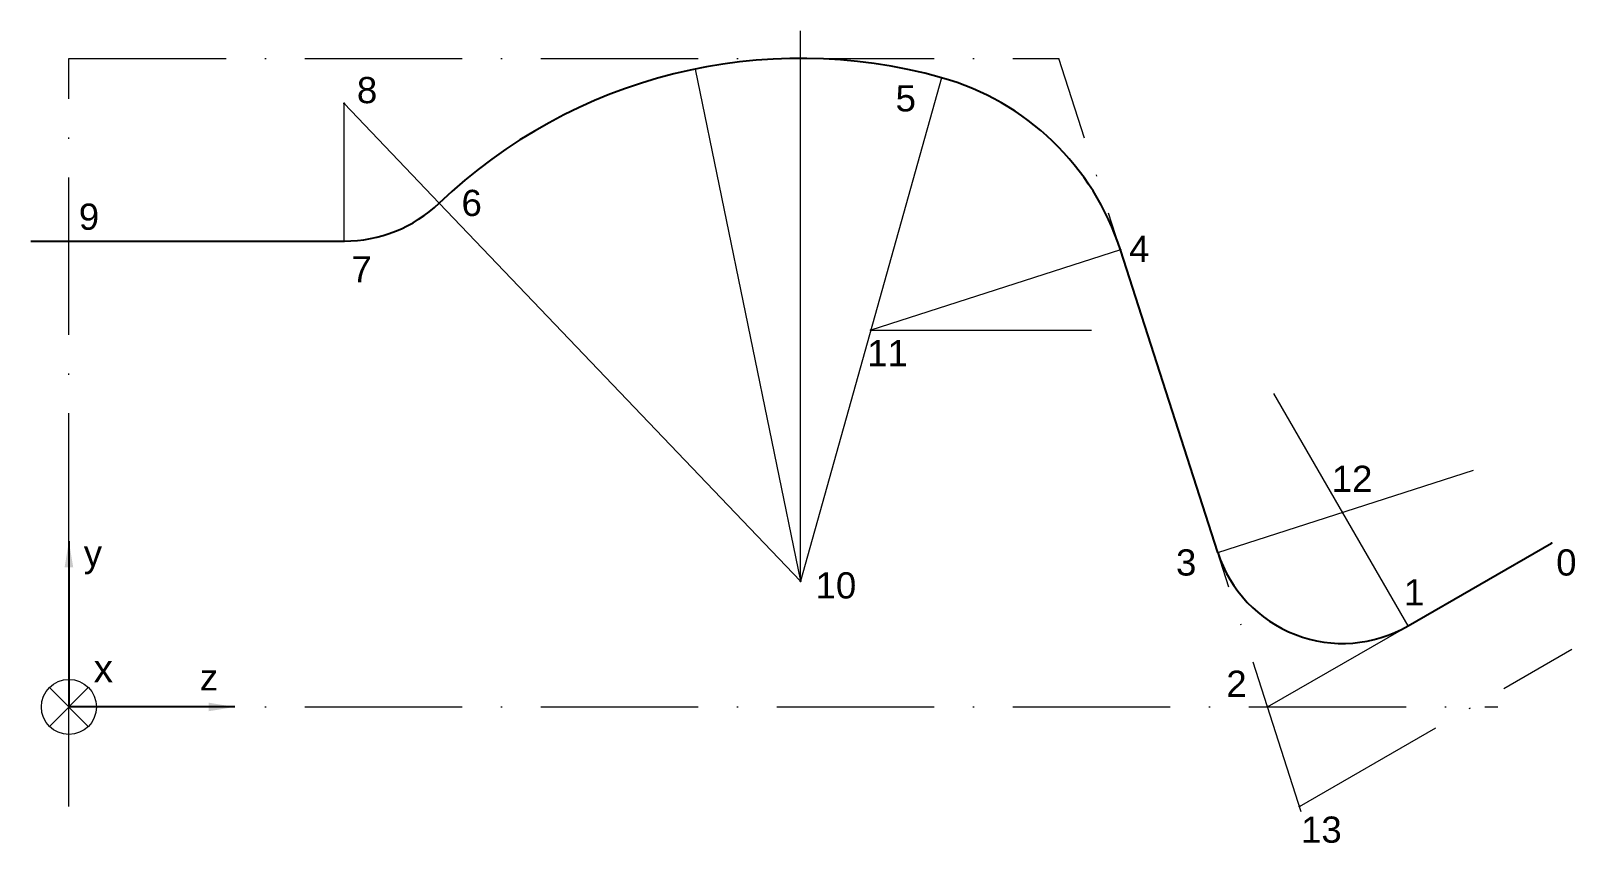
# Model space of a CAD drawing. Header units: millimetres. Extents: x -3 to 115, y -10 to 52.
import ezdxf

# ---------------------------------------------------------------- set-up
doc = ezdxf.new("R2010")
doc.units = ezdxf.units.MM
doc.linetypes.add('ACAD_ISO10W100', pattern=[18, 12, -2.95, 0.1, -2.95])
doc.layers.get('0').update_dxf_attribs({"lineweight": 25, "true_color": 0x000000})
for name, color, linetype, lineweight, true_color in [('koord', 1, 'Continuous', 13, 0xff0000), ('mass', 7, 'Continuous', 13, 0x000000), ('punkte', 94, 'Continuous', 25, 0x008000), ('strichpunkt', 7, 'ACAD_ISO10W100', 13, 0x000000)]:
    doc.layers.add(name, color=color, linetype=linetype, lineweight=lineweight, true_color=true_color)
doc.styles.get("Standard").update_dxf_attribs({"font": ''})
doc.styles.add('textstyle0', font='')
doc.styles.add('textstyle1', font='')
doc.styles.add('textstyle10', font='')
doc.styles.add('textstyle11', font='')
doc.styles.add('textstyle12', font='')
doc.styles.add('textstyle13', font='')
doc.styles.add('textstyle14', font='')
doc.styles.add('textstyle15', font='')
doc.styles.add('textstyle16', font='')
doc.styles.add('textstyle2', font='')
doc.styles.add('textstyle3', font='')
doc.styles.add('textstyle4', font='')
doc.styles.add('textstyle5', font='')
doc.styles.add('textstyle6', font='')
doc.styles.add('textstyle7', font='')
doc.styles.add('textstyle8', font='')
doc.styles.add('textstyle9', font='')
doc.styles.get('Standard').set_extended_font_data('txt')
doc.styles.get('textstyle0').set_extended_font_data('Nimbus Sans [UKWN]')
doc.styles.get('textstyle1').set_extended_font_data('Nimbus Sans [UKWN]')
doc.styles.get('textstyle10').set_extended_font_data('Nimbus Sans [UKWN]')
doc.styles.get('textstyle11').set_extended_font_data('Nimbus Sans [UKWN]')
doc.styles.get('textstyle12').set_extended_font_data('Nimbus Sans [UKWN]')
doc.styles.get('textstyle13').set_extended_font_data('Nimbus Sans [UKWN]')
doc.styles.get('textstyle14').set_extended_font_data('Nimbus Sans [UKWN]')
doc.styles.get('textstyle15').set_extended_font_data('Nimbus Sans [UKWN]')
doc.styles.get('textstyle16').set_extended_font_data('Nimbus Sans [UKWN]')
doc.styles.get('textstyle2').set_extended_font_data('Nimbus Sans [UKWN]')
doc.styles.get('textstyle3').set_extended_font_data('Nimbus Sans [UKWN]')
doc.styles.get('textstyle4').set_extended_font_data('Nimbus Sans [UKWN]')
doc.styles.get('textstyle5').set_extended_font_data('Nimbus Sans [UKWN]')
doc.styles.get('textstyle6').set_extended_font_data('Nimbus Sans [UKWN]')
doc.styles.get('textstyle7').set_extended_font_data('Nimbus Sans [UKWN]')
doc.styles.get('textstyle8').set_extended_font_data('Nimbus Sans [UKWN]')
doc.styles.get('textstyle9').set_extended_font_data('Nimbus Sans [UKWN]')
doc.dimstyles.get("Standard").update_dxf_attribs({"dimtxt": 2, "dimasz": 2, "dimexe": 1, "dimexo": 0.5, "dimgap": 0.5, "dimtad": 1, "dimtxsty": 'Standard', "dimcen": 2.5, "dimadec": 0, "dimazin": 0, "dimtfac": 1, "dimtmove": 0, "dimatfit": 3, "dimfxl": 1, "dimarcsym": 0})

msp = doc.modelspace()

# ---------------------------------------------------------------- linework, layer by layer
for p, q in [((-2.9, 35.55), (21, 35.55)), ((87.63, 11.79), (80.21, 34.89)), ((102.15, 6.19), (113.08, 12.5))]:
    msp.add_line(p, q)
for centre, radius, start, end in [((55.81, 9.6), 39.9, 74.3784, 133.684), ((61.17, 28.76), 20, 17.8304, 74.3784), ((21, 46.05), 10.5, 270, 313.684), ((97.15, 14.85), 10, 197.8304, 300)]:
    msp.add_arc(centre, radius, start, end)
at = {"layer": 'koord'}
for p, q in [((-1.48, 1.48), (1.48, -1.48)), ((-1.48, -1.48), (1.48, 1.48))]:
    msp.add_line(p, q, dxfattribs=at)
msp.add_circle((0, 0), 2.1, dxfattribs=at)
at = {"layer": 'mass'}
for p, q in [((55.81, 9.6), (55.81, 51.6)), ((47.76, 48.68), (55.81, 9.6)), ((66.55, 48.02), (55.81, 9.6)), ((28.25, 38.45), (21, 46.05)), ((21, 35.55), (21, 46.05)), ((28.25, 38.45), (55.81, 9.6)), ((80.21, 34.89), (61.17, 28.76)), ((61.17, 28.76), (78, 28.76)), ((102.15, 6.19), (91.91, 23.93)), ((87.63, 11.79), (107.13, 18.06))]:
    msp.add_line(p, q, dxfattribs=at)
at = {"layer": 'punkte'}
for p in [(66.55, 48.02), (21, 46.05), (28.25, 38.45), (0, 35.55), (21, 35.55), (80.21, 34.89), (61.17, 28.76), (97.15, 14.85), (87.63, 11.79), (113.08, 12.5), (55.81, 9.6), (102.15, 6.19), (91.43, 0), (93.87, -7.59)]:
    msp.add_point(p, dxfattribs=at)
at = {"layer": 'strichpunkt'}
for p, q in [((0, -7.59), (0, 49.5)), ((0, 49.5), (75.51, 49.5)), ((94, -8), (75.51, 49.5)), ((91.43, 0), (113.08, 12.5)), ((93.87, -7.59), (114.65, 4.41)), ((0, 0), (109, 0))]:
    msp.add_line(p, q, dxfattribs=at)

# ---------------------------------------------------------------- texts
at = {"layer": 'koord', "char_height": 2, "attachment_point": 9}
for s, insert, style in [('y', (2.53, 10.12), 'textstyle14'), ('\\H2.1;x', (3.36, 1.89), 'textstyle16'), ('z', (11.38, 1.26), 'textstyle15')]:
    msp.add_mtext(s, dxfattribs=dict(at, insert=insert, style=style))
at = {"layer": 'punkte', "char_height": 2, "attachment_point": 9}
for s, insert, style in [('8', (23.52, 46.05), 'textstyle10'), ('5', (64.61, 45.42), 'textstyle7'), ('6', (31.5, 37.44), 'textstyle4'), ('9', (2.31, 36.39), 'textstyle11'), ('4', (82.42, 33.96), 'textstyle6'), ('7', (23.1, 32.4), 'textstyle5'), ('11', (64, 26), 'textstyle9'), ('12', (99.43, 16.41), 'textstyle1'), ('3', (86, 10), 'textstyle0'), ('0', (115, 10), 'textstyle13'), ('10', (60.06, 8.25), 'textstyle8'), ('1', (103.39, 7.75), 'textstyle2'), ('2', (89.84, 0.77), 'textstyle3'), ('13', (97.09, -10.39), 'textstyle12')]:
    msp.add_mtext(s, dxfattribs=dict(at, insert=insert, style=style))

# ---------------------------------------------------------------- leaders
at = {"layer": 'koord'}
for points in [[(0, 12.65), (0, 0)], [(12.65, 0), (0, 0)]]:
    msp.add_leader(points, dimstyle='Standard', override={"dimscale": 1}, dxfattribs=at)

doc.saveas('drawing.dxf')
